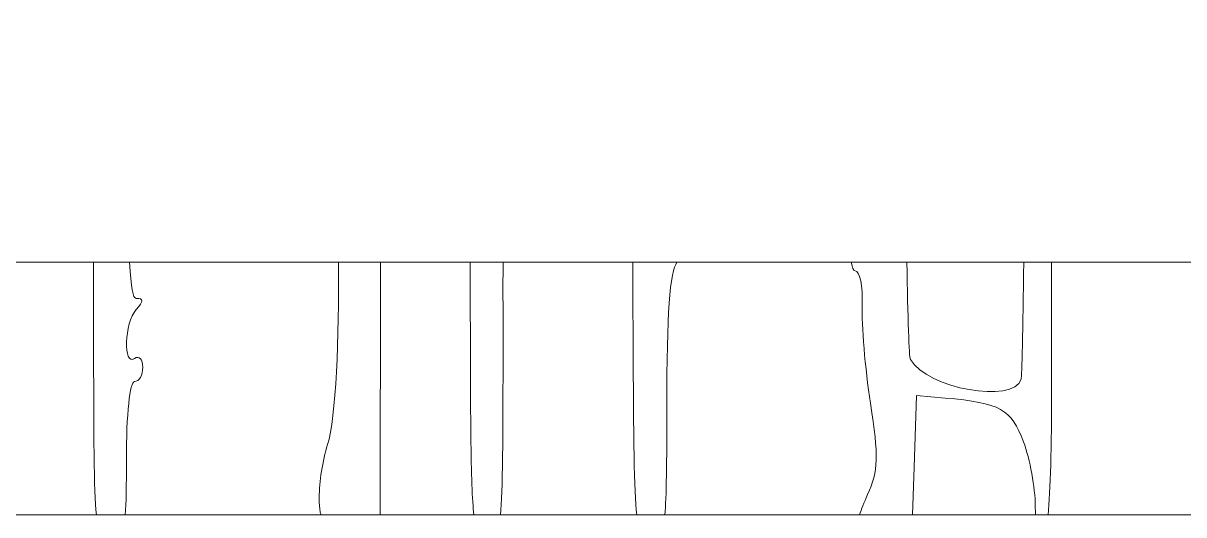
# Model space of a CAD drawing. Header units: centimetres. Extents: x -13.7 to 13.7, y -19.1 to 19.1.
# Drawn here: x -1.752 to -0.374, y -15.882 to -15.298 of the extents above; entities that cross this region are included whole.
import ezdxf

# ---------------------------------------------------------------- set-up
doc = ezdxf.new("R2010")
doc.units = ezdxf.units.CM
doc.header["$MEASUREMENT"] = 0
doc.layers.add('layer 1', color=7, linetype='Continuous')

msp = doc.modelspace()

# ---------------------------------------------------------------- linework, layer by layer
at = {"layer": 'layer 1', "color": 1, "lineweight": 9}
msp.add_open_spline([(-5.59759, -13.3321), (-5.59759, -13.3321), (-2.51529, -11.38302), (-2.51529, -11.38302), (-2.51529, -11.38302), (-2.51529, -11.38302), (0.3625, -11.38302), (0.3625, -11.38302), (0.3625, -11.38302), (0.3625, -11.38302), (0.3625, -11.0831), (0.3625, -11.0831), (0.3625, -11.0831), (0.3625, -11.0831), (-2.03792, -11.08312), (-2.03792, -11.08312), (-2.03792, -11.08312), (-2.03792, -11.08312), (-1.77137, -10.78312), (-1.77137, -10.78312), (-1.77137, -10.78312), (-1.77137, -10.78312), (1.08973, -10.78312), (1.08973, -10.78312), (1.08973, -10.78312), (1.08973, -10.78312), (1.08973, -11.0831), (1.08973, -11.0831), (1.08973, -11.0831), (1.08973, -11.0831), (1.08996, -11.0831), (1.08996, -11.0831), (1.08996, -11.0831), (1.08996, -11.0831), (1.08996, -15.58223), (1.08996, -15.58223), (1.08996, -15.58223), (1.08996, -15.58223), (1.08948, -15.88213), (1.08948, -15.88213), (1.08948, -15.88213), (1.08948, -15.88213), (-1.77958, -15.88213), (-1.77958, -15.88213), (-1.77958, -15.88213), (-1.77958, -15.88213), (-2.04084, -15.58223), (-2.04084, -15.58223), (-2.04084, -15.58223), (-2.04084, -15.58223), (0.36256, -15.58223), (0.36256, -15.58223), (0.36256, -15.58223), (0.36256, -15.58223), (0.36256, -15.28223), (0.36256, -15.28223), (0.36256, -15.28223), (0.36256, -15.28223), (-2.51495, -15.28223), (-2.51495, -15.28223), (-2.51495, -15.28223), (-2.51495, -15.28223), (-5.59759, -13.3321), (-5.59759, -13.3321)], degree=3, knots=[0, 0, 0, 0, 0.0588235, 0.0588235, 0.0588235, 0.0588235, 0.1176471, 0.1176471, 0.1176471, 0.1176471, 0.1764706, 0.1764706, 0.1764706, 0.1764706, 0.2352941, 0.2352941, 0.2352941, 0.2352941, 0.2941176, 0.2941176, 0.2941176, 0.2941176, 0.3529412, 0.3529412, 0.3529412, 0.3529412, 0.4117647, 0.4117647, 0.4117647, 0.4117647, 0.4705882, 0.4705882, 0.4705882, 0.4705882, 0.5294118, 0.5294118, 0.5294118, 0.5294118, 0.5882353, 0.5882353, 0.5882353, 0.5882353, 0.6470588, 0.6470588, 0.6470588, 0.6470588, 0.7058824, 0.7058824, 0.7058824, 0.7058824, 0.7647059, 0.7647059, 0.7647059, 0.7647059, 0.8235294, 0.8235294, 0.8235294, 0.8235294, 0.8823529, 0.8823529, 0.8823529, 0.8823529, 1, 1, 1, 1], dxfattribs=at)
at = {"layer": 'layer 1', "color": 2, "lineweight": 9}
for points, knots in [([(-1.66812, -15.66497), (-1.66812, -15.7923), (-1.66787, -15.8526), (-1.66485, -15.88213), (-1.66485, -15.88213), (-1.66485, -15.88213), (-1.63052, -15.88213), (-1.63052, -15.88213), (-1.63052, -15.88213), (-1.62946, -15.86831), (-1.62923, -15.84795), (-1.62923, -15.81721), (-1.62923, -15.81721), (-1.62923, -15.76237), (-1.62523, -15.72396), (-1.61955, -15.72396), (-1.61955, -15.72396), (-1.61417, -15.72396), (-1.60978, -15.71623), (-1.60978, -15.70679), (-1.60978, -15.70679), (-1.60978, -15.69744), (-1.61417, -15.6928), (-1.61955, -15.69647), (-1.61955, -15.69647), (-1.63338, -15.70615), (-1.63167, -15.65424), (-1.61759, -15.63837), (-1.61759, -15.63837), (-1.60846, -15.62812), (-1.60846, -15.62519), (-1.61767, -15.62519), (-1.61767, -15.62519), (-1.62134, -15.62519), (-1.62377, -15.61233), (-1.6254, -15.58223), (-1.6254, -15.58223), (-1.6254, -15.58223), (-1.66812, -15.58223), (-1.66812, -15.58223), (-1.66812, -15.58223), (-1.66812, -15.58223), (-1.66812, -15.66497), (-1.66812, -15.66497)], [0, 0, 0, 0, 0.0833333, 0.0833333, 0.0833333, 0.0833333, 0.1666667, 0.1666667, 0.1666667, 0.1666667, 0.25, 0.25, 0.25, 0.25, 0.3333333, 0.3333333, 0.3333333, 0.3333333, 0.4166667, 0.4166667, 0.4166667, 0.4166667, 0.5, 0.5, 0.5, 0.5, 0.5833333, 0.5833333, 0.5833333, 0.5833333, 0.6666667, 0.6666667, 0.6666667, 0.6666667, 0.75, 0.75, 0.75, 0.75, 0.8333333, 0.8333333, 0.8333333, 0.8333333, 1, 1, 1, 1]), ([(-1.40026, -15.86164), (-1.40034, -15.8678), (-1.39994, -15.87343), (-1.39913, -15.87799), (-1.39913, -15.87799), (-1.39888, -15.87953), (-1.39855, -15.88076), (-1.39832, -15.88213), (-1.39832, -15.88213), (-1.39832, -15.88213), (-1.32777, -15.88213), (-1.32777, -15.88213), (-1.32777, -15.88213), (-1.32777, -15.88213), (-1.3276, -15.58401), (-1.3276, -15.58401), (-1.3276, -15.58401), (-1.3276, -15.58336), (-1.3276, -15.58288), (-1.3276, -15.58223), (-1.3276, -15.58223), (-1.3276, -15.58223), (-1.37749, -15.58223), (-1.37749, -15.58223), (-1.37749, -15.58223), (-1.37643, -15.6718), (-1.38049, -15.76716), (-1.39034, -15.79882), (-1.39034, -15.79882), (-1.39644, -15.81827), (-1.40018, -15.84283), (-1.40026, -15.86164)], [0, 0, 0, 0, 0.1111111, 0.1111111, 0.1111111, 0.1111111, 0.2222222, 0.2222222, 0.2222222, 0.2222222, 0.3333333, 0.3333333, 0.3333333, 0.3333333, 0.4444444, 0.4444444, 0.4444444, 0.4444444, 0.5555556, 0.5555556, 0.5555556, 0.5555556, 0.6666667, 0.6666667, 0.6666667, 0.6666667, 0.7777778, 0.7777778, 0.7777778, 0.7777778, 1, 1, 1, 1]), ([(-1.22085, -15.58223), (-1.22077, -15.76382), (-1.22046, -15.84748), (-1.21663, -15.88213), (-1.21663, -15.88213), (-1.21663, -15.88213), (-1.18513, -15.88213), (-1.18513, -15.88213), (-1.18513, -15.88213), (-1.18222, -15.85333), (-1.18197, -15.79523), (-1.18197, -15.67482), (-1.18197, -15.67482), (-1.18197, -15.63877), (-1.18205, -15.60875), (-1.18197, -15.58223), (-1.18197, -15.58223), (-1.18197, -15.58223), (-1.22085, -15.58223), (-1.22085, -15.58223)], [0, 0, 0, 0, 0.1666667, 0.1666667, 0.1666667, 0.1666667, 0.3333333, 0.3333333, 0.3333333, 0.3333333, 0.5, 0.5, 0.5, 0.5, 0.6666667, 0.6666667, 0.6666667, 0.6666667, 1, 1, 1, 1]), ([(-1.02771, -15.58223), (-1.02762, -15.61242), (-1.02771, -15.63787), (-1.02754, -15.6718), (-1.02754, -15.6718), (-1.02696, -15.79434), (-1.02639, -15.85308), (-1.02322, -15.88213), (-1.02322, -15.88213), (-1.02322, -15.88213), (-0.98978, -15.88213), (-0.98978, -15.88213), (-0.98978, -15.88213), (-0.98784, -15.86049), (-0.9875, -15.82258), (-0.9875, -15.75358), (-0.9875, -15.75358), (-0.9875, -15.64349), (-0.98392, -15.5928), (-0.97538, -15.58223), (-0.97538, -15.58223), (-0.97538, -15.58223), (-1.02771, -15.58223), (-1.02771, -15.58223)], [0, 0, 0, 0, 0.1428571, 0.1428571, 0.1428571, 0.1428571, 0.2857143, 0.2857143, 0.2857143, 0.2857143, 0.4285714, 0.4285714, 0.4285714, 0.4285714, 0.5714286, 0.5714286, 0.5714286, 0.5714286, 0.7142857, 0.7142857, 0.7142857, 0.7142857, 1, 1, 1, 1]), ([(-0.76838, -15.58223), (-0.76734, -15.58809), (-0.76594, -15.59224), (-0.76399, -15.59224), (-0.76399, -15.59224), (-0.75822, -15.59224), (-0.75447, -15.61046), (-0.75544, -15.63341), (-0.75544, -15.63341), (-0.75642, -15.65601), (-0.75195, -15.70825), (-0.74561, -15.74952), (-0.74561, -15.74952), (-0.73576, -15.81321), (-0.73633, -15.82959), (-0.74895, -15.85822), (-0.74895, -15.85822), (-0.75334, -15.86805), (-0.75642, -15.87562), (-0.75871, -15.88213), (-0.75871, -15.88213), (-0.75871, -15.88213), (-0.69564, -15.88213), (-0.69564, -15.88213), (-0.69564, -15.88213), (-0.69564, -15.88213), (-0.69377, -15.8255), (-0.69377, -15.8255), (-0.69377, -15.8255), (-0.69377, -15.8255), (-0.69094, -15.74039), (-0.69094, -15.74039), (-0.69094, -15.74039), (-0.69094, -15.74039), (-0.65692, -15.74341), (-0.65692, -15.74341), (-0.65692, -15.74341), (-0.5915, -15.74927), (-0.57817, -15.75668), (-0.56392, -15.79532), (-0.56392, -15.79532), (-0.5562, -15.81598), (-0.54993, -15.85041), (-0.54993, -15.87172), (-0.54993, -15.87172), (-0.54993, -15.87547), (-0.54967, -15.8788), (-0.54945, -15.88213), (-0.54945, -15.88213), (-0.54945, -15.88213), (-0.53472, -15.88213), (-0.53472, -15.88213), (-0.53472, -15.88213), (-0.53211, -15.85308), (-0.53049, -15.80305), (-0.53049, -15.7321), (-0.53049, -15.7321), (-0.53049, -15.7321), (-0.53049, -15.58223), (-0.53049, -15.58223), (-0.53049, -15.58223), (-0.53049, -15.58223), (-0.56351, -15.58223), (-0.56351, -15.58223), (-0.56351, -15.58223), (-0.56457, -15.66245), (-0.56571, -15.71786), (-0.56678, -15.72119), (-0.56678, -15.72119), (-0.57638, -15.75058), (-0.67767, -15.73242), (-0.69825, -15.69761), (-0.69825, -15.69761), (-0.69987, -15.69501), (-0.70118, -15.64755), (-0.70239, -15.58223), (-0.70239, -15.58223), (-0.70239, -15.58223), (-0.76838, -15.58223), (-0.76838, -15.58223)], [0, 0, 0, 0, 0.047619, 0.047619, 0.047619, 0.047619, 0.0952381, 0.0952381, 0.0952381, 0.0952381, 0.1428571, 0.1428571, 0.1428571, 0.1428571, 0.1904762, 0.1904762, 0.1904762, 0.1904762, 0.2380952, 0.2380952, 0.2380952, 0.2380952, 0.2857143, 0.2857143, 0.2857143, 0.2857143, 0.3333333, 0.3333333, 0.3333333, 0.3333333, 0.3809524, 0.3809524, 0.3809524, 0.3809524, 0.4285714, 0.4285714, 0.4285714, 0.4285714, 0.4761905, 0.4761905, 0.4761905, 0.4761905, 0.5238095, 0.5238095, 0.5238095, 0.5238095, 0.5714286, 0.5714286, 0.5714286, 0.5714286, 0.6190476, 0.6190476, 0.6190476, 0.6190476, 0.6666667, 0.6666667, 0.6666667, 0.6666667, 0.7142857, 0.7142857, 0.7142857, 0.7142857, 0.7619048, 0.7619048, 0.7619048, 0.7619048, 0.8095238, 0.8095238, 0.8095238, 0.8095238, 0.8571429, 0.8571429, 0.8571429, 0.8571429, 0.9047619, 0.9047619, 0.9047619, 0.9047619, 1, 1, 1, 1])]:
    msp.add_open_spline(points, degree=3, knots=knots, dxfattribs=at)

doc.saveas('drawing.dxf')
